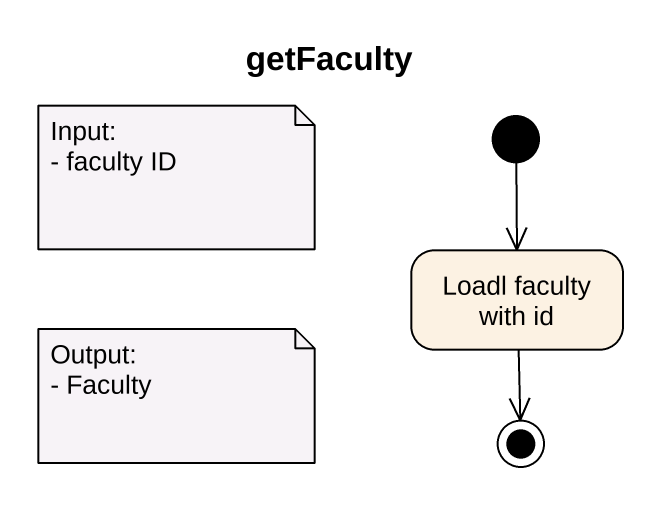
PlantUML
@startuml
title getFaculty
hide empty description
state "Loadl faculty with id" as Loadl_faculty_with_id
[*] --> Loadl_faculty_with_id
Loadl_faculty_with_id --> [*]
note as N1
  Input:
  - faculty ID
end note
note as N2
  Output:
  - Faculty
end note
@enduml
